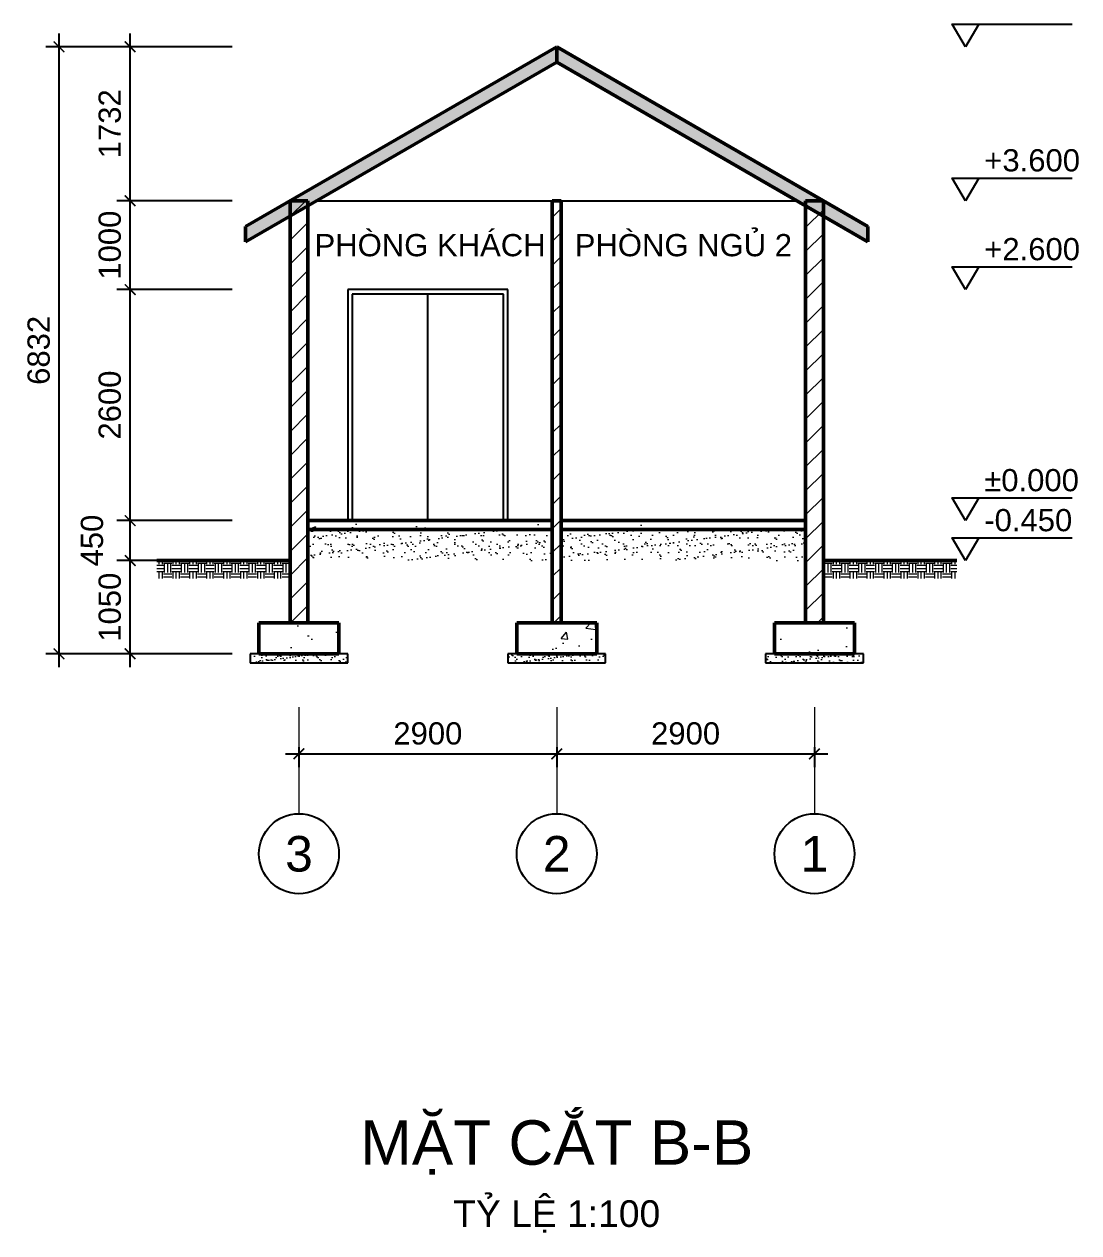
# Model space of a CAD drawing. Header units: millimetres. Extents: x -3500 to 198005, y -63125 to 18900.
# Drawn here: x 35008 to 46874, y -30016 to -16413 of the extents above; entities that cross this region are included whole.
import ezdxf
from ezdxf.enums import TextEntityAlignment as Align

# ---------------------------------------------------------------- set-up
doc = ezdxf.new("R2010")
doc.units = ezdxf.units.MM
doc.header["$LTSCALE"] = 40
doc.linetypes.add('CENTER', pattern=[50.8, 31.75, -6.35, 6.35, -6.35])
for name, color, linetype, lineweight in [('A-ANNO-DIMS', 1, 'Continuous', 18), ('A-ANNO-SYMB', 7, 'Continuous', 25), ('A-ANNO-TEXT', 7, 'Continuous', 18), ('A-ELEV', 7, 'Continuous', 25), ('A-ELEV-OTLN', 7, 'Continuous', 50), ('A-SECT', 7, 'Continuous', 50), ('A-SECT-PATT', 8, 'Continuous', 9), ('S-GRID', 1, 'CENTER', 18), ('S-GRID-IDEN', 7, 'Continuous', 25)]:
    doc.layers.add(name, color=color, linetype=linetype, lineweight=lineweight)
doc.styles.add('MCP-ARIAL', font='arial.ttf')
doc.dimstyles.new('MCP-1-100', dxfattribs={"dimscale": 100, "dimtxt": 2.5, "dimasz": 1.2, "dimexe": 1.5, "dimexo": 1.5, "dimgap": 1, "dimtad": 1, "dimdec": 0, "dimdsep": 46, "dimtxsty": 'MCP-ARIAL', "dimblk": 'ARCHTICK', "dimblk1": 'ARCHTICK', "dimblk2": 'ARCHTICK', "dimcen": 0.09, "dimdle": 1.5, "dimclrd": 256, "dimclre": 256, "dimclrt": 256, "dimadec": 0, "dimazin": 0, "dimtfac": 1, "dimtdec": 4, "dimtmove": 2, "dimatfit": 3, "dimfxl": 1, "dimtolj": 1, "dimtzin": 0, "dimarcsym": 0})

# ---------------------------------------------------------------- blocks, each defined once
blk = doc.blocks.new('_ArchTick')
at = {"color": 0, "linetype": 'ByBlock', "const_width": 0.15}
blk.add_lwpolyline([(-0.5, -0.5), (0.5, 0.5)], dxfattribs=at)
blk = doc.blocks.new('*D68')
at = {"layer": 'A-ANNO-DIMS', "lineweight": -2, "transparency": 16777216}
for p, q in [((36200, -23650), (36200, -22300)), ((37350, -22450), (36050, -22450)), ((37350, -23500), (36050, -23500))]:
    blk.add_line(p, q, dxfattribs=at)
at = {"layer": 'Defpoints', "color": 0, "transparency": 16777216}
for p in [(36200, -22450), (37500, -22450), (37500, -23500)]:
    blk.add_point(p, dxfattribs=at)
at = {"layer": 'A-ANNO-DIMS', "lineweight": -2, "transparency": 16777216, "xscale": 120, "yscale": 120, "zscale": 120}
for p, rotation in [((36200, -22450), 90), ((36200, -23500), 270)]:
    blk.add_blockref('_ArchTick', p, dxfattribs=dict(at, rotation=rotation))
at = {"layer": 'A-ANNO-DIMS', "transparency": 16777216, "insert": (35972, -22975), "char_height": 250, "attachment_point": 5, "rotation": 90, "style": 'MCP-ARIAL'}
blk.add_mtext('\\A1;1050', dxfattribs=at)
blk = doc.blocks.new('*D69')
at = {"layer": 'A-ANNO-DIMS', "lineweight": -2, "transparency": 16777216}
for p, q in [((36200, -22600), (36200, -21850)), ((37350, -22000), (36050, -22000)), ((37350, -22450), (36050, -22450))]:
    blk.add_line(p, q, dxfattribs=at)
at = {"layer": 'Defpoints', "color": 0, "transparency": 16777216}
for p in [(36200, -22000), (37500, -22000), (37500, -22450)]:
    blk.add_point(p, dxfattribs=at)
at = {"layer": 'A-ANNO-DIMS', "lineweight": -2, "transparency": 16777216, "xscale": 120, "yscale": 120, "zscale": 120}
for p, rotation in [((36200, -22000), 90), ((36200, -22450), 270)]:
    blk.add_blockref('_ArchTick', p, dxfattribs=dict(at, rotation=rotation))
at = {"layer": 'A-ANNO-DIMS', "transparency": 16777216, "insert": (35772, -22225), "char_height": 250, "attachment_point": 5, "rotation": 90, "style": 'MCP-ARIAL'}
blk.add_mtext('\\A1;450', dxfattribs=at)
blk = doc.blocks.new('*D70')
at = {"layer": 'A-ANNO-DIMS', "lineweight": -2, "transparency": 16777216}
for p, q in [((36200, -22150), (36200, -19250)), ((37350, -19400), (36050, -19400)), ((37350, -22000), (36050, -22000))]:
    blk.add_line(p, q, dxfattribs=at)
at = {"layer": 'Defpoints', "color": 0, "transparency": 16777216}
for p in [(36200, -19400), (37500, -19400), (37500, -22000)]:
    blk.add_point(p, dxfattribs=at)
at = {"layer": 'A-ANNO-DIMS', "lineweight": -2, "transparency": 16777216, "xscale": 120, "yscale": 120, "zscale": 120}
for p, rotation in [((36200, -19400), 90), ((36200, -22000), 270)]:
    blk.add_blockref('_ArchTick', p, dxfattribs=dict(at, rotation=rotation))
at = {"layer": 'A-ANNO-DIMS', "transparency": 16777216, "insert": (35972, -20700), "char_height": 250, "attachment_point": 5, "rotation": 90, "style": 'MCP-ARIAL'}
blk.add_mtext('\\A1;2600', dxfattribs=at)
blk = doc.blocks.new('*D71')
at = {"layer": 'A-ANNO-DIMS', "lineweight": -2, "transparency": 16777216}
for p, q in [((36200, -19550), (36200, -18250)), ((37350, -18400), (36050, -18400)), ((37350, -19400), (36050, -19400))]:
    blk.add_line(p, q, dxfattribs=at)
at = {"layer": 'Defpoints', "color": 0, "transparency": 16777216}
for p in [(36200, -18400), (37500, -18400), (37500, -19400)]:
    blk.add_point(p, dxfattribs=at)
at = {"layer": 'A-ANNO-DIMS', "lineweight": -2, "transparency": 16777216, "xscale": 120, "yscale": 120, "zscale": 120}
for p, rotation in [((36200, -18400), 90), ((36200, -19400), 270)]:
    blk.add_blockref('_ArchTick', p, dxfattribs=dict(at, rotation=rotation))
at = {"layer": 'A-ANNO-DIMS', "transparency": 16777216, "insert": (35972, -18900), "char_height": 250, "attachment_point": 5, "rotation": 90, "style": 'MCP-ARIAL'}
blk.add_mtext('\\A1;1000', dxfattribs=at)
blk = doc.blocks.new('*D72')
at = {"layer": 'A-ANNO-DIMS', "lineweight": -2, "transparency": 16777216}
for p, q in [((36200, -18550), (36200, -16518)), ((37350, -16668), (36050, -16668)), ((37350, -18400), (36050, -18400))]:
    blk.add_line(p, q, dxfattribs=at)
at = {"layer": 'Defpoints', "color": 0, "transparency": 16777216}
for p in [(36200, -16668), (37500, -16668), (37500, -18400)]:
    blk.add_point(p, dxfattribs=at)
at = {"layer": 'A-ANNO-DIMS', "lineweight": -2, "transparency": 16777216, "xscale": 120, "yscale": 120, "zscale": 120}
for p, rotation in [((36200, -16668), 90), ((36200, -18400), 270)]:
    blk.add_blockref('_ArchTick', p, dxfattribs=dict(at, rotation=rotation))
at = {"layer": 'A-ANNO-DIMS', "transparency": 16777216, "insert": (35972, -17534), "char_height": 250, "attachment_point": 5, "rotation": 90, "style": 'MCP-ARIAL'}
blk.add_mtext('\\A1;1732', dxfattribs=at)
blk = doc.blocks.new('*D73')
at = {"layer": 'A-ANNO-DIMS', "lineweight": -2, "transparency": 16777216}
for p, q in [((35400, -23650), (35400, -16518)), ((37350, -16668), (35250, -16668)), ((37350, -23500), (35250, -23500))]:
    blk.add_line(p, q, dxfattribs=at)
at = {"layer": 'Defpoints', "color": 0, "transparency": 16777216}
for p in [(35400, -16668), (37500, -16668), (37500, -23500)]:
    blk.add_point(p, dxfattribs=at)
at = {"layer": 'A-ANNO-DIMS', "lineweight": -2, "transparency": 16777216, "xscale": 120, "yscale": 120, "zscale": 120}
for p, rotation in [((35400, -16668), 90), ((35400, -23500), 270)]:
    blk.add_blockref('_ArchTick', p, dxfattribs=dict(at, rotation=rotation))
at = {"layer": 'A-ANNO-DIMS', "transparency": 16777216, "insert": (35172, -20084), "char_height": 250, "attachment_point": 5, "rotation": 90, "style": 'MCP-ARIAL'}
blk.add_mtext('\\A1;6832', dxfattribs=at)
blk = doc.blocks.new('*D74')
at = {"layer": 'A-ANNO-DIMS', "lineweight": -2, "transparency": 16777216}
for p, q in [((38100, -24550), (38100, -24775)), ((41000, -24550), (41000, -24775)), ((37950, -24625), (41150, -24625))]:
    blk.add_line(p, q, dxfattribs=at)
at = {"layer": 'Defpoints', "color": 0, "transparency": 16777216}
for p in [(38100, -24400), (41000, -24400), (41000, -24625)]:
    blk.add_point(p, dxfattribs=at)
at = {"layer": 'A-ANNO-DIMS', "lineweight": -2, "transparency": 16777216, "xscale": 120, "yscale": 120, "zscale": 120, "rotation": 180}
blk.add_blockref('_ArchTick', (38100, -24625), dxfattribs=at)
at = {"layer": 'A-ANNO-DIMS', "lineweight": -2, "transparency": 16777216, "xscale": 120, "yscale": 120, "zscale": 120}
blk.add_blockref('_ArchTick', (41000, -24625), dxfattribs=at)
at = {"layer": 'A-ANNO-DIMS', "transparency": 16777216, "insert": (39550, -24397), "char_height": 250, "attachment_point": 5, "style": 'MCP-ARIAL'}
blk.add_mtext('\\A1;2900', dxfattribs=at)
blk = doc.blocks.new('*D75')
at = {"layer": 'A-ANNO-DIMS', "lineweight": -2, "transparency": 16777216}
for p, q in [((41000, -24550), (41000, -24775)), ((43900, -24550), (43900, -24775)), ((40850, -24625), (44050, -24625))]:
    blk.add_line(p, q, dxfattribs=at)
at = {"layer": 'Defpoints', "color": 0, "transparency": 16777216}
for p in [(41000, -24400), (43900, -24400), (43900, -24625)]:
    blk.add_point(p, dxfattribs=at)
at = {"layer": 'A-ANNO-DIMS', "lineweight": -2, "transparency": 16777216, "xscale": 120, "yscale": 120, "zscale": 120, "rotation": 180}
blk.add_blockref('_ArchTick', (41000, -24625), dxfattribs=at)
at = {"layer": 'A-ANNO-DIMS', "lineweight": -2, "transparency": 16777216, "xscale": 120, "yscale": 120, "zscale": 120}
blk.add_blockref('_ArchTick', (43900, -24625), dxfattribs=at)
at = {"layer": 'A-ANNO-DIMS', "transparency": 16777216, "insert": (42450, -24397), "char_height": 250, "attachment_point": 5, "style": 'MCP-ARIAL'}
blk.add_mtext('\\A1;2900', dxfattribs=at)

msp = doc.modelspace()

# ---------------------------------------------------------------- hatches: boundary and pattern name
at = {"layer": 'A-SECT-PATT'}
for points in [[(37500, -18861.88), (41000, -16841.154), (41000, -16667.949), (37500, -18688.675)], [(41000, -16841.154), (44500, -18861.88), (44500, -18688.675), (41000, -16667.949)]]:
    msp.add_hatch(color=256, dxfattribs=at).paths.add_polyline_path(points, flags=16)
h = msp.add_hatch(dxfattribs=at)
h.set_pattern_fill('ANSI31', color=256, scale=60, style=0)
h.paths.add_polyline_path([(38000, -23150), (38200, -23150), (38200, -18400), (38000, -18400)], flags=16)
h = msp.add_hatch(dxfattribs=at)
h.set_pattern_fill('ANSI31', color=256, scale=60, style=0)
h.paths.add_polyline_path([(40950, -23150), (41050, -23150), (41050, -18400), (40950, -18400)], flags=16)
h = msp.add_hatch(dxfattribs=at)
h.set_pattern_fill('ANSI31', color=256, scale=60, style=0)
h.paths.add_polyline_path([(43800, -23150), (44000, -23150), (44000, -18400), (43800, -18400)], flags=16)
h = msp.add_hatch(dxfattribs=at)
h.set_pattern_fill('AR-CONC', color=256, scale=5, style=0)
h.paths.add_polyline_path([(38200, -22100), (40950, -22100), (40950, -22000), (38200, -22000)], flags=16)
h = msp.add_hatch(dxfattribs=at)
h.set_pattern_fill('AR-CONC', color=256, scale=5, style=0)
h.paths.add_polyline_path([(41050, -22100), (43800, -22100), (43800, -22000), (41050, -22000)], flags=16)
h = msp.add_hatch(dxfattribs=at)
h.set_pattern_fill('AR-SAND', color=256, scale=3, style=0)
h.paths.add_polyline_path([(38200, -22450), (40950, -22450), (40950, -22100), (38200, -22100)], flags=16)
h = msp.add_hatch(dxfattribs=at)
h.set_pattern_fill('AR-SAND', color=256, scale=3, style=0)
h.paths.add_polyline_path([(41050, -22450), (43800, -22450), (43800, -22100), (41050, -22100)], flags=16)
h = msp.add_hatch(dxfattribs=at)
h.set_pattern_fill('EARTH', color=256, scale=15, style=0)
h.paths.add_polyline_path([(36500, -22450), (38000, -22450), (38000, -22650), (36500, -22650)], flags=16)
h = msp.add_hatch(dxfattribs=at)
h.set_pattern_fill('EARTH', color=256, scale=15, style=0)
h.paths.add_polyline_path([(44000, -22450), (45500, -22450), (45500, -22650), (44000, -22650)], flags=16)
h = msp.add_hatch(dxfattribs=at)
h.set_pattern_fill('AR-CONC', color=256, scale=5, style=0)
h.paths.add_polyline_path([(37650, -23500), (38550, -23500), (38550, -23150), (37650, -23150)], flags=16)
h = msp.add_hatch(dxfattribs=at)
h.set_pattern_fill('AR-CONC', color=256, scale=5, style=0)
h.paths.add_polyline_path([(40550, -23500), (41450, -23500), (41450, -23150), (40550, -23150)], flags=16)
h = msp.add_hatch(dxfattribs=at)
h.set_pattern_fill('AR-CONC', color=256, scale=5, style=0)
h.paths.add_polyline_path([(43450, -23500), (44350, -23500), (44350, -23150), (43450, -23150)], flags=16)
h = msp.add_hatch(dxfattribs=at)
h.set_pattern_fill('AR-SAND', color=256, scale=2, style=0)
h.paths.add_polyline_path([(37550, -23600), (38650, -23600), (38650, -23500), (37550, -23500)], flags=16)
h = msp.add_hatch(dxfattribs=at)
h.set_pattern_fill('AR-SAND', color=256, scale=2, style=0)
h.paths.add_polyline_path([(40450, -23600), (41550, -23600), (41550, -23500), (40450, -23500)], flags=16)
h = msp.add_hatch(dxfattribs=at)
h.set_pattern_fill('AR-SAND', color=256, scale=2, style=0)
h.paths.add_polyline_path([(43350, -23600), (44450, -23600), (44450, -23500), (43350, -23500)], flags=16)

# ---------------------------------------------------------------- linework, layer by layer
at = {"layer": 'A-ANNO-SYMB'}
for p, q in [((45450, -16413), (46800, -16413)), ((45450, -18145), (46800, -18145)), ((45450, -19145), (46800, -19145)), ((45450, -21745), (46800, -21745)), ((45450, -22195), (46800, -22195))]:
    msp.add_line(p, q, dxfattribs=at)
for points in [[(45600, -16668), (45450, -16413), (45750, -16413)], [(45600, -18400), (45450, -18145), (45750, -18145)], [(45600, -19400), (45450, -19145), (45750, -19145)], [(45600, -22000), (45450, -21745), (45750, -21745)], [(45600, -22450), (45450, -22195), (45750, -22195)]]:
    msp.add_lwpolyline(points, close=True, dxfattribs=at)
at = {"layer": 'A-ELEV'}
for p, q in [((38299, -18400), (40950, -18400)), ((40950, -22000), (40950, -18400)), ((40950, -18400), (43701, -18400)), ((43999, -18400), (44000, -18400)), ((38000, -22000), (38000, -18572.628)), ((44000, -22000), (44000, -18572.628)), ((40450, -19400), (38650, -19400)), ((38650, -19400), (38650, -22000)), ((40400, -19450), (38700, -19450)), ((38700, -19450), (38700, -22000)), ((39550, -22000), (39550, -19450)), ((40400, -22000), (40400, -19450)), ((40450, -22000), (40450, -19400)), ((38650, -22000), (40450, -22000)), ((38700, -22000), (40400, -22000)), ((38650, -23500), (37550, -23500)), ((37550, -23500), (37550, -23600)), ((38650, -23600), (38650, -23500)), ((41550, -23500), (40450, -23500)), ((40450, -23500), (40450, -23600)), ((41550, -23600), (41550, -23500)), ((44450, -23500), (43350, -23500)), ((43350, -23500), (43350, -23600)), ((44450, -23600), (44450, -23500)), ((37550, -23600), (38650, -23600)), ((40450, -23600), (41550, -23600)), ((43350, -23600), (44450, -23600))]:
    msp.add_line(p, q, dxfattribs=at)
at = {"layer": 'A-ELEV-OTLN'}
for p, q in [((36500, -22450), (38000, -22450)), ((44000, -22450), (45500, -22450))]:
    msp.add_line(p, q, dxfattribs=at)
at = {"layer": 'A-SECT'}
for p, q in [((41000, -16667.949), (37500, -18688.675)), ((41000, -16841.154), (41000, -16667.949)), ((44500, -18688.675), (41000, -16667.949)), ((37500, -18861.88), (41000, -16841.154)), ((41000, -16841.154), (44500, -18861.88)), ((38200, -18400), (38000, -18400)), ((38000, -18400), (38000, -23150)), ((38200, -23150), (38200, -18400)), ((41050, -18400), (40950, -18400)), ((40950, -18400), (40950, -23150)), ((41050, -23150), (41050, -18400)), ((44000, -18400), (43800, -18400)), ((43800, -18400), (43800, -23150)), ((44000, -23150), (44000, -18400)), ((37500, -18688.675), (37500, -18861.88)), ((44500, -18861.88), (44500, -18688.675)), ((40950, -22000), (38200, -22000)), ((38200, -22000), (38200, -22100)), ((40950, -22100), (40950, -22000)), ((43800, -22000), (41050, -22000)), ((41050, -22000), (41050, -22100)), ((43800, -22100), (43800, -22000)), ((38200, -22100), (40950, -22100)), ((41050, -22100), (43800, -22100)), ((38550, -23150), (37650, -23150)), ((37650, -23150), (37650, -23500)), ((38000, -23150), (38200, -23150)), ((38550, -23500), (38550, -23150)), ((41450, -23150), (40550, -23150)), ((40550, -23150), (40550, -23500)), ((40950, -23150), (41050, -23150)), ((41450, -23500), (41450, -23150)), ((44350, -23150), (43450, -23150)), ((43450, -23150), (43450, -23500)), ((43800, -23150), (44000, -23150)), ((44350, -23500), (44350, -23150)), ((37650, -23500), (38550, -23500)), ((40550, -23500), (41450, -23500)), ((43450, -23500), (44350, -23500))]:
    msp.add_line(p, q, dxfattribs=at)
at = {"layer": 'S-GRID'}
for p, q in [((38100, -24100), (38100, -25300)), ((41000, -24100), (41000, -25300)), ((43900, -24100), (43900, -25300))]:
    msp.add_line(p, q, dxfattribs=at)
at = {"layer": 'S-GRID-IDEN'}
for centre in [(38100, -25750), (41000, -25750), (43900, -25750)]:
    msp.add_circle(centre, 450, dxfattribs=at)

# ---------------------------------------------------------------- texts
at = {"layer": 'A-ANNO-SYMB', "style": 'MCP-ARIAL'}
for s, p in [('+3.600', (45810, -18070)), ('+2.600', (45810, -19070)), ('±0.000', (45810, -21670)), ('-0.450', (45810, -22120))]:
    msp.add_text(s, height=250, dxfattribs=at).set_placement(p)
at = {"layer": 'A-ANNO-TEXT', "style": 'MCP-ARIAL'}
for s, p in [('PHÒNG KHÁCH', (39575, -18900)), ('PHÒNG NGỦ 2', (42425, -18900))]:
    msp.add_text(s, height=250, dxfattribs=at).set_placement(p, align=Align.MIDDLE_CENTER)
for s, height, p in [('MẶT CẮT B-B', 500, (41000, -29250)), ('TỶ LỆ 1:100', 300, (41000, -29950))]:
    msp.add_text(s, height=height, dxfattribs=at).set_placement(p, align=Align.CENTER)
at = {"layer": 'S-GRID-IDEN', "style": 'MCP-ARIAL'}
for s, p in [('3', (38100, -25750)), ('2', (41000, -25750)), ('1', (43900, -25750))]:
    msp.add_text(s, height=400, dxfattribs=at).set_placement(p, align=Align.MIDDLE_CENTER)

# ---------------------------------------------------------------- dimensions: what is measured, and where the dimension line sits
at = {"layer": 'A-ANNO-DIMS'}
for base, p1, p2, picture, middle in [((35400, -16668), (37500, -23500), (37500, -16668), '*D73', (35172.271, -20084)), ((36200, -16668), (37500, -18400), (37500, -16668), '*D72', (35972.271, -17534)), ((36200, -18400), (37500, -19400), (37500, -18400), '*D71', (35972.357, -18900)), ((36200, -19400), (37500, -22000), (37500, -19400), '*D70', (35972.357, -20700)), ((36200, -22000), (37500, -22450), (37500, -22000), '*D69', (35772.357, -22225)), ((36200, -22450), (37500, -23500), (37500, -22450), '*D68', (35972.357, -22975))]:
    dim = msp.add_linear_dim(base=base, p1=p1, p2=p2, angle=90, dimstyle='MCP-1-100', dxfattribs=at)
    dim.commit()
    dim.dimension.update_dxf_attribs({"geometry": picture, "text_midpoint": middle})
for base, p1, p2, picture, middle in [((41000, -24625), (38100, -24400), (41000, -24400), '*D74', (39550, -24397.357)), ((43900, -24625), (41000, -24400), (43900, -24400), '*D75', (42450, -24397.357))]:
    dim = msp.add_linear_dim(base=base, p1=p1, p2=p2, dimstyle='MCP-1-100', dxfattribs=at)
    dim.commit()
    dim.dimension.update_dxf_attribs({"geometry": picture, "text_midpoint": middle})

doc.saveas('drawing.dxf')
